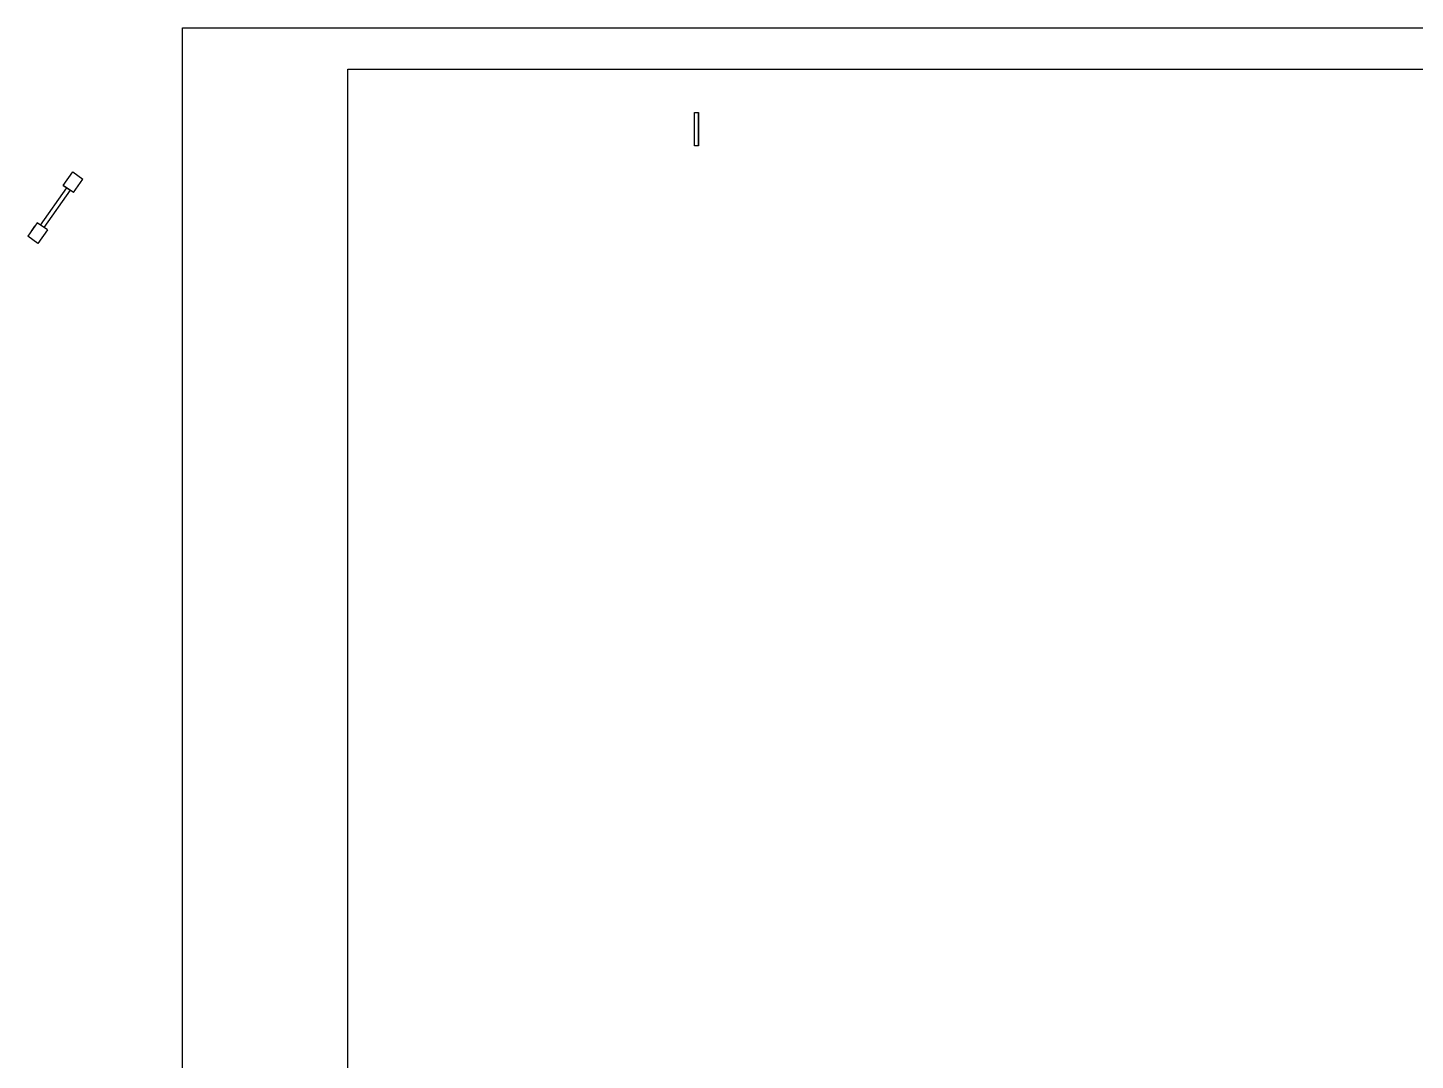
# Model space of a CAD drawing. Extents: x -19 to 297, y 0 to 420.
# Drawn here: x -18.7 to 149.2, y 295.1 to 420 of the extents above; entities that cross this region are included whole.
import ezdxf

# ---------------------------------------------------------------- set-up
doc = ezdxf.new("R2010")
doc.units = 0
doc.header["$MEASUREMENT"] = 0
doc.linetypes.add('K5LT_BASIC', pattern=[0])
doc.linetypes.add('K5LT_THIN', pattern=[0])
doc.layers.add('Системный слой', color=7, linetype='Continuous')

# ---------------------------------------------------------------- blocks, each defined once
blk = doc.blocks.new('*U')
at = {"layer": 'Системный слой', "color": 5, "linetype": 'K5LT_BASIC'}
for p, q in [((61.94, 405.73), (61.94, 409.73)), ((61.94, 409.73), (62.44, 409.73)), ((61.94, 405.73), (61.94, 409.73)), ((61.94, 409.73), (62.44, 409.73)), ((62.44, 409.73), (62.44, 405.73)), ((62.44, 409.73), (62.44, 405.73)), ((62.44, 405.73), (61.94, 405.73)), ((62.44, 405.73), (61.94, 405.73))]:
    blk.add_line(p, q, dxfattribs=at)
blk = doc.blocks.new('*S')
at = {"color": 7, "linetype": 'K5LT_THIN'}
for p, q in [((0, 0), (0, 420)), ((0, 420), (297, 420))]:
    blk.add_line(p, q, dxfattribs=at)
at = {"color": 5, "linetype": 'K5LT_BASIC'}
for p, q in [((20, 5), (20, 415)), ((20, 415), (292, 415))]:
    blk.add_line(p, q, dxfattribs=at)

msp = doc.modelspace()

# ---------------------------------------------------------------- linework, layer by layer
at = {"layer": 'Системный слой', "color": 5, "linetype": 'K5LT_BASIC'}
for p, q in [((62.44, 405.73), (62.44, 409.73)), ((62.44, 405.73), (62.44, 409.73)), ((62.44, 405.73), (62.44, 408.73)), ((62.44, 405.73), (62.44, 408.73)), ((-14.44, 400.92), (-13.3, 402.56)), ((-13.3, 402.56), (-12.07, 401.69)), ((-13.21, 400.06), (-12.07, 401.69)), ((-17.19, 396.12), (-14.03, 400.63)), ((-13.62, 400.34), (-16.78, 395.84)), ((-13.21, 400.06), (-14.44, 400.92)), ((-14.44, 400.92), (-13.62, 400.34)), ((-17.6, 396.41), (-18.74, 394.77)), ((-16.37, 395.55), (-17.6, 396.41)), ((-17.52, 393.91), (-18.74, 394.77)), ((-18.31, 395.39), (-17.88, 396)), ((-16.37, 395.55), (-17.52, 393.91))]:
    msp.add_line(p, q, dxfattribs=at)

# ---------------------------------------------------------------- block references
msp.add_blockref('*S', (0, 0))
at = {"layer": 'Системный слой'}
msp.add_blockref('*U', (0, 0), dxfattribs=at)
msp.add_blockref('*U', (0, 0), dxfattribs=at)
msp.add_blockref('*U', (0, 0), dxfattribs=at)
msp.add_blockref('*U', (0, 0), dxfattribs=at)
msp.add_blockref('*U', (0, 0), dxfattribs=at)
msp.add_blockref('*U', (0, 0), dxfattribs=at)
msp.add_blockref('*U', (0, 0), dxfattribs=at)
msp.add_blockref('*U', (0, 0), dxfattribs=at)
msp.add_blockref('*U', (0, 0), dxfattribs=at)
msp.add_blockref('*U', (0, 0), dxfattribs=at)
msp.add_blockref('*U', (0, 0), dxfattribs=at)
msp.add_blockref('*U', (0, 0), dxfattribs=at)
msp.add_blockref('*U', (0, 0), dxfattribs=at)
msp.add_blockref('*U', (0, 0), dxfattribs=at)
msp.add_blockref('*U', (0, 0), dxfattribs=at)
msp.add_blockref('*U', (0, 0), dxfattribs=at)
msp.add_blockref('*U', (0, 0), dxfattribs=at)
msp.add_blockref('*U', (0, 0), dxfattribs=at)
msp.add_blockref('*U', (0, 0), dxfattribs=at)
msp.add_blockref('*U', (0, 0), dxfattribs=at)
msp.add_blockref('*U', (0, 0), dxfattribs=at)
msp.add_blockref('*U', (0, 0), dxfattribs=at)
msp.add_blockref('*U', (0, 0), dxfattribs=at)
msp.add_blockref('*U', (0, 0), dxfattribs=at)
msp.add_blockref('*U', (0, 0), dxfattribs=at)
msp.add_blockref('*U', (0, 0), dxfattribs=at)
msp.add_blockref('*U', (0, 0), dxfattribs=at)
msp.add_blockref('*U', (0, 0), dxfattribs=at)
msp.add_blockref('*U', (0, 0), dxfattribs=at)
msp.add_blockref('*U', (0, 0), dxfattribs=at)
msp.add_blockref('*U', (0, 0), dxfattribs=at)
msp.add_blockref('*U', (0, 0), dxfattribs=at)
msp.add_blockref('*U', (0, 0), dxfattribs=at)
msp.add_blockref('*U', (0, 0), dxfattribs=at)
msp.add_blockref('*U', (0, 0), dxfattribs=at)
msp.add_blockref('*U', (0, 0), dxfattribs=at)
msp.add_blockref('*U', (0, 0), dxfattribs=at)
msp.add_blockref('*U', (0, 0), dxfattribs=at)
msp.add_blockref('*U', (0, 0), dxfattribs=at)
msp.add_blockref('*U', (0, 0), dxfattribs=at)
msp.add_blockref('*U', (0, 0), dxfattribs=at)
msp.add_blockref('*U', (0, 0), dxfattribs=at)
msp.add_blockref('*U', (0, 0), dxfattribs=at)
msp.add_blockref('*U', (0, 0), dxfattribs=at)
msp.add_blockref('*U', (0, 0), dxfattribs=at)
msp.add_blockref('*U', (0, 0), dxfattribs=at)
msp.add_blockref('*U', (0, 0), dxfattribs=at)
msp.add_blockref('*U', (0, 0), dxfattribs=at)
msp.add_blockref('*U', (0, 0), dxfattribs=at)
msp.add_blockref('*U', (0, 0), dxfattribs=at)
msp.add_blockref('*U', (0, 0), dxfattribs=at)
msp.add_blockref('*U', (0, 0), dxfattribs=at)
msp.add_blockref('*U', (0, 0), dxfattribs=at)
msp.add_blockref('*U', (0, 0), dxfattribs=at)
msp.add_blockref('*U', (0, 0), dxfattribs=at)
msp.add_blockref('*U', (0, 0), dxfattribs=at)
msp.add_blockref('*U', (0, 0), dxfattribs=at)
msp.add_blockref('*U', (0, 0), dxfattribs=at)
msp.add_blockref('*U', (0, 0), dxfattribs=at)
msp.add_blockref('*U', (0, 0), dxfattribs=at)
msp.add_blockref('*U', (0, 0), dxfattribs=at)
msp.add_blockref('*U', (0, 0), dxfattribs=at)
msp.add_blockref('*U', (0, 0), dxfattribs=at)
msp.add_blockref('*U', (0, 0), dxfattribs=at)
msp.add_blockref('*U', (0, 0), dxfattribs=at)
msp.add_blockref('*U', (0, 0), dxfattribs=at)
msp.add_blockref('*U', (0, 0), dxfattribs=at)
msp.add_blockref('*U', (0, 0), dxfattribs=at)
msp.add_blockref('*U', (0, 0), dxfattribs=at)
msp.add_blockref('*U', (0, 0), dxfattribs=at)
msp.add_blockref('*U', (0, 0), dxfattribs=at)
msp.add_blockref('*U', (0, 0), dxfattribs=at)
msp.add_blockref('*U', (0, 0), dxfattribs=at)
msp.add_blockref('*U', (0, 0), dxfattribs=at)
msp.add_blockref('*U', (0, 0), dxfattribs=at)
msp.add_blockref('*U', (0, 0), dxfattribs=at)
msp.add_blockref('*U', (0, 0), dxfattribs=at)
msp.add_blockref('*U', (0, 0), dxfattribs=at)
msp.add_blockref('*U', (0, 0), dxfattribs=at)
msp.add_blockref('*U', (0, 0), dxfattribs=at)
msp.add_blockref('*U', (0, 0), dxfattribs=at)
msp.add_blockref('*U', (0, 0), dxfattribs=at)
msp.add_blockref('*U', (0, 0), dxfattribs=at)
msp.add_blockref('*U', (0, 0), dxfattribs=at)
msp.add_blockref('*U', (0, 0), dxfattribs=at)
msp.add_blockref('*U', (0, 0), dxfattribs=at)
msp.add_blockref('*U', (0, 0), dxfattribs=at)
msp.add_blockref('*U', (0, 0), dxfattribs=at)
msp.add_blockref('*U', (0, 0), dxfattribs=at)
msp.add_blockref('*U', (0, 0), dxfattribs=at)
msp.add_blockref('*U', (0, 0), dxfattribs=at)
msp.add_blockref('*U', (0, 0), dxfattribs=at)
msp.add_blockref('*U', (0, 0), dxfattribs=at)
msp.add_blockref('*U', (0, 0), dxfattribs=at)
msp.add_blockref('*U', (0, 0), dxfattribs=at)
msp.add_blockref('*U', (0, 0), dxfattribs=at)
msp.add_blockref('*U', (0, 0), dxfattribs=at)
msp.add_blockref('*U', (0, 0), dxfattribs=at)
msp.add_blockref('*U', (0, 0), dxfattribs=at)
msp.add_blockref('*U', (0, 0), dxfattribs=at)
msp.add_blockref('*U', (0, 0), dxfattribs=at)
msp.add_blockref('*U', (0, 0), dxfattribs=at)
msp.add_blockref('*U', (0, 0), dxfattribs=at)
msp.add_blockref('*U', (0, 0), dxfattribs=at)
msp.add_blockref('*U', (0, 0), dxfattribs=at)
msp.add_blockref('*U', (0, 0), dxfattribs=at)
msp.add_blockref('*U', (0, 0), dxfattribs=at)
msp.add_blockref('*U', (0, 0), dxfattribs=at)
msp.add_blockref('*U', (0, 0), dxfattribs=at)
msp.add_blockref('*U', (0, 0), dxfattribs=at)
msp.add_blockref('*U', (0, 0), dxfattribs=at)
msp.add_blockref('*U', (0, 0), dxfattribs=at)
msp.add_blockref('*U', (0, 0), dxfattribs=at)
msp.add_blockref('*U', (0, 0), dxfattribs=at)
msp.add_blockref('*U', (0, 0), dxfattribs=at)
msp.add_blockref('*U', (0, 0), dxfattribs=at)
msp.add_blockref('*U', (0, 0), dxfattribs=at)
msp.add_blockref('*U', (0, 0), dxfattribs=at)
msp.add_blockref('*U', (0, 0), dxfattribs=at)
msp.add_blockref('*U', (0, 0), dxfattribs=at)
msp.add_blockref('*U', (0, 0), dxfattribs=at)
msp.add_blockref('*U', (0, 0), dxfattribs=at)
msp.add_blockref('*U', (0, 0), dxfattribs=at)
msp.add_blockref('*U', (0, 0), dxfattribs=at)
msp.add_blockref('*U', (0, 0), dxfattribs=at)
msp.add_blockref('*U', (0, 0), dxfattribs=at)
msp.add_blockref('*U', (0, 0), dxfattribs=at)
msp.add_blockref('*U', (0, 0), dxfattribs=at)
msp.add_blockref('*U', (0, 0), dxfattribs=at)
msp.add_blockref('*U', (0, 0), dxfattribs=at)
msp.add_blockref('*U', (0, 0), dxfattribs=at)
msp.add_blockref('*U', (0, 0), dxfattribs=at)
msp.add_blockref('*U', (0, 0), dxfattribs=at)
msp.add_blockref('*U', (0, 0), dxfattribs=at)
msp.add_blockref('*U', (0, 0), dxfattribs=at)
msp.add_blockref('*U', (0, 0), dxfattribs=at)
msp.add_blockref('*U', (0, 0), dxfattribs=at)
msp.add_blockref('*U', (0, 0), dxfattribs=at)
msp.add_blockref('*U', (0, 0), dxfattribs=at)
msp.add_blockref('*U', (0, 0), dxfattribs=at)
msp.add_blockref('*U', (0, 0), dxfattribs=at)
msp.add_blockref('*U', (0, 0), dxfattribs=at)
msp.add_blockref('*U', (0, 0), dxfattribs=at)
msp.add_blockref('*U', (0, 0), dxfattribs=at)
msp.add_blockref('*U', (0, 0), dxfattribs=at)
msp.add_blockref('*U', (0, 0), dxfattribs=at)
msp.add_blockref('*U', (0, 0), dxfattribs=at)
msp.add_blockref('*U', (0, 0), dxfattribs=at)
msp.add_blockref('*U', (0, 0), dxfattribs=at)
msp.add_blockref('*U', (0, 0), dxfattribs=at)
msp.add_blockref('*U', (0, 0), dxfattribs=at)
msp.add_blockref('*U', (0, 0), dxfattribs=at)
msp.add_blockref('*U', (0, 0), dxfattribs=at)
msp.add_blockref('*U', (0, 0), dxfattribs=at)
msp.add_blockref('*U', (0, 0), dxfattribs=at)
msp.add_blockref('*U', (0, 0), dxfattribs=at)
msp.add_blockref('*U', (0, 0), dxfattribs=at)
msp.add_blockref('*U', (0, 0), dxfattribs=at)
msp.add_blockref('*U', (0, 0), dxfattribs=at)
msp.add_blockref('*U', (0, 0), dxfattribs=at)
msp.add_blockref('*U', (0, 0), dxfattribs=at)
msp.add_blockref('*U', (0, 0), dxfattribs=at)
msp.add_blockref('*U', (0, 0), dxfattribs=at)
msp.add_blockref('*U', (0, 0), dxfattribs=at)
msp.add_blockref('*U', (0, 0), dxfattribs=at)
msp.add_blockref('*U', (0, 0), dxfattribs=at)
msp.add_blockref('*U', (0, 0), dxfattribs=at)
msp.add_blockref('*U', (0, 0), dxfattribs=at)
msp.add_blockref('*U', (0, 0), dxfattribs=at)
msp.add_blockref('*U', (0, 0), dxfattribs=at)
msp.add_blockref('*U', (0, 0), dxfattribs=at)
msp.add_blockref('*U', (0, 0), dxfattribs=at)
msp.add_blockref('*U', (0, 0), dxfattribs=at)
msp.add_blockref('*U', (0, 0), dxfattribs=at)
msp.add_blockref('*U', (0, 0), dxfattribs=at)
msp.add_blockref('*U', (0, 0), dxfattribs=at)
msp.add_blockref('*U', (0, 0), dxfattribs=at)
msp.add_blockref('*U', (0, 0), dxfattribs=at)
msp.add_blockref('*U', (0, 0), dxfattribs=at)
msp.add_blockref('*U', (0, 0), dxfattribs=at)
msp.add_blockref('*U', (0, 0), dxfattribs=at)
msp.add_blockref('*U', (0, 0), dxfattribs=at)
msp.add_blockref('*U', (0, 0), dxfattribs=at)
msp.add_blockref('*U', (0, 0), dxfattribs=at)
msp.add_blockref('*U', (0, 0), dxfattribs=at)
msp.add_blockref('*U', (0, 0), dxfattribs=at)
msp.add_blockref('*U', (0, 0), dxfattribs=at)
msp.add_blockref('*U', (0, 0), dxfattribs=at)
msp.add_blockref('*U', (0, 0), dxfattribs=at)
msp.add_blockref('*U', (0, 0), dxfattribs=at)
msp.add_blockref('*U', (0, 0), dxfattribs=at)
msp.add_blockref('*U', (0, 0), dxfattribs=at)
msp.add_blockref('*U', (0, 0), dxfattribs=at)
msp.add_blockref('*U', (0, 0), dxfattribs=at)
msp.add_blockref('*U', (0, 0), dxfattribs=at)
msp.add_blockref('*U', (0, 0), dxfattribs=at)
msp.add_blockref('*U', (0, 0), dxfattribs=at)
msp.add_blockref('*U', (0, 0), dxfattribs=at)
msp.add_blockref('*U', (0, 0), dxfattribs=at)
msp.add_blockref('*U', (0, 0), dxfattribs=at)
msp.add_blockref('*U', (0, 0), dxfattribs=at)
msp.add_blockref('*U', (0, 0), dxfattribs=at)
msp.add_blockref('*U', (0, 0), dxfattribs=at)
msp.add_blockref('*U', (0, 0), dxfattribs=at)
msp.add_blockref('*U', (0, 0), dxfattribs=at)
msp.add_blockref('*U', (0, 0), dxfattribs=at)
msp.add_blockref('*U', (0, 0), dxfattribs=at)
msp.add_blockref('*U', (0, 0), dxfattribs=at)
msp.add_blockref('*U', (0, 0), dxfattribs=at)
msp.add_blockref('*U', (0, 0), dxfattribs=at)
msp.add_blockref('*U', (0, 0), dxfattribs=at)
msp.add_blockref('*U', (0, 0), dxfattribs=at)
msp.add_blockref('*U', (0, 0), dxfattribs=at)
msp.add_blockref('*U', (0, 0), dxfattribs=at)
msp.add_blockref('*U', (0, 0), dxfattribs=at)
msp.add_blockref('*U', (0, 0), dxfattribs=at)
msp.add_blockref('*U', (0, 0), dxfattribs=at)
msp.add_blockref('*U', (0, 0), dxfattribs=at)
msp.add_blockref('*U', (0, 0), dxfattribs=at)
msp.add_blockref('*U', (0, 0), dxfattribs=at)
msp.add_blockref('*U', (0, 0), dxfattribs=at)
msp.add_blockref('*U', (0, 0), dxfattribs=at)
msp.add_blockref('*U', (0, 0), dxfattribs=at)
msp.add_blockref('*U', (0, 0), dxfattribs=at)
msp.add_blockref('*U', (0, 0), dxfattribs=at)
msp.add_blockref('*U', (0, 0), dxfattribs=at)
msp.add_blockref('*U', (0, 0), dxfattribs=at)
msp.add_blockref('*U', (0, 0), dxfattribs=at)
msp.add_blockref('*U', (0, 0), dxfattribs=at)
msp.add_blockref('*U', (0, 0), dxfattribs=at)
msp.add_blockref('*U', (0, 0), dxfattribs=at)
msp.add_blockref('*U', (0, 0), dxfattribs=at)
msp.add_blockref('*U', (0, 0), dxfattribs=at)
msp.add_blockref('*U', (0, 0), dxfattribs=at)
msp.add_blockref('*U', (0, 0), dxfattribs=at)
msp.add_blockref('*U', (0, 0), dxfattribs=at)
msp.add_blockref('*U', (0, 0), dxfattribs=at)
msp.add_blockref('*U', (0, 0), dxfattribs=at)
msp.add_blockref('*U', (0, 0), dxfattribs=at)
msp.add_blockref('*U', (0, 0), dxfattribs=at)
msp.add_blockref('*U', (0, 0), dxfattribs=at)
msp.add_blockref('*U', (0, 0), dxfattribs=at)
msp.add_blockref('*U', (0, 0), dxfattribs=at)
msp.add_blockref('*U', (0, 0), dxfattribs=at)
msp.add_blockref('*U', (0, 0), dxfattribs=at)
msp.add_blockref('*U', (0, 0), dxfattribs=at)
msp.add_blockref('*U', (0, 0), dxfattribs=at)
msp.add_blockref('*U', (0, 0), dxfattribs=at)
msp.add_blockref('*U', (0, 0), dxfattribs=at)
msp.add_blockref('*U', (0, 0), dxfattribs=at)
msp.add_blockref('*U', (0, 0), dxfattribs=at)
msp.add_blockref('*U', (0, 0), dxfattribs=at)
msp.add_blockref('*U', (0, 0), dxfattribs=at)
msp.add_blockref('*U', (0, 0), dxfattribs=at)
msp.add_blockref('*U', (0, 0), dxfattribs=at)
msp.add_blockref('*U', (0, 0), dxfattribs=at)
msp.add_blockref('*U', (0, 0), dxfattribs=at)
msp.add_blockref('*U', (0, 0), dxfattribs=at)
msp.add_blockref('*U', (0, 0), dxfattribs=at)
msp.add_blockref('*U', (0, 0), dxfattribs=at)
msp.add_blockref('*U', (0, 0), dxfattribs=at)
msp.add_blockref('*U', (0, 0), dxfattribs=at)
msp.add_blockref('*U', (0, 0), dxfattribs=at)
msp.add_blockref('*U', (0, 0), dxfattribs=at)
msp.add_blockref('*U', (0, 0), dxfattribs=at)
msp.add_blockref('*U', (0, 0), dxfattribs=at)
msp.add_blockref('*U', (0, 0), dxfattribs=at)
msp.add_blockref('*U', (0, 0), dxfattribs=at)
msp.add_blockref('*U', (0, 0), dxfattribs=at)
msp.add_blockref('*U', (0, 0), dxfattribs=at)
msp.add_blockref('*U', (0, 0), dxfattribs=at)
msp.add_blockref('*U', (0, 0), dxfattribs=at)
msp.add_blockref('*U', (0, 0), dxfattribs=at)
msp.add_blockref('*U', (0, 0), dxfattribs=at)
msp.add_blockref('*U', (0, 0), dxfattribs=at)
msp.add_blockref('*U', (0, 0), dxfattribs=at)
msp.add_blockref('*U', (0, 0), dxfattribs=at)
msp.add_blockref('*U', (0, 0), dxfattribs=at)
msp.add_blockref('*U', (0, 0), dxfattribs=at)
msp.add_blockref('*U', (0, 0), dxfattribs=at)
msp.add_blockref('*U', (0, 0), dxfattribs=at)
msp.add_blockref('*U', (0, 0), dxfattribs=at)
msp.add_blockref('*U', (0, 0), dxfattribs=at)
msp.add_blockref('*U', (0, 0), dxfattribs=at)
msp.add_blockref('*U', (0, 0), dxfattribs=at)
msp.add_blockref('*U', (0, 0), dxfattribs=at)
msp.add_blockref('*U', (0, 0), dxfattribs=at)
msp.add_blockref('*U', (0, 0), dxfattribs=at)
msp.add_blockref('*U', (0, 0), dxfattribs=at)
msp.add_blockref('*U', (0, 0), dxfattribs=at)
msp.add_blockref('*U', (0, 0), dxfattribs=at)
msp.add_blockref('*U', (0, 0), dxfattribs=at)
msp.add_blockref('*U', (0, 0), dxfattribs=at)
msp.add_blockref('*U', (0, 0), dxfattribs=at)
msp.add_blockref('*U', (0, 0), dxfattribs=at)
msp.add_blockref('*U', (0, 0), dxfattribs=at)
msp.add_blockref('*U', (0, 0), dxfattribs=at)
msp.add_blockref('*U', (0, 0), dxfattribs=at)
msp.add_blockref('*U', (0, 0), dxfattribs=at)
msp.add_blockref('*U', (0, 0), dxfattribs=at)
msp.add_blockref('*U', (0, 0), dxfattribs=at)
msp.add_blockref('*U', (0, 0), dxfattribs=at)
msp.add_blockref('*U', (0, 0), dxfattribs=at)
msp.add_blockref('*U', (0, 0), dxfattribs=at)
msp.add_blockref('*U', (0, 0), dxfattribs=at)
msp.add_blockref('*U', (0, 0), dxfattribs=at)
msp.add_blockref('*U', (0, 0), dxfattribs=at)
msp.add_blockref('*U', (0, 0), dxfattribs=at)
msp.add_blockref('*U', (0, 0), dxfattribs=at)
msp.add_blockref('*U', (0, 0), dxfattribs=at)
msp.add_blockref('*U', (0, 0), dxfattribs=at)
msp.add_blockref('*U', (0, 0), dxfattribs=at)
msp.add_blockref('*U', (0, 0), dxfattribs=at)
msp.add_blockref('*U', (0, 0), dxfattribs=at)
msp.add_blockref('*U', (0, 0), dxfattribs=at)
msp.add_blockref('*U', (0, 0), dxfattribs=at)
msp.add_blockref('*U', (0, 0), dxfattribs=at)
msp.add_blockref('*U', (0, 0), dxfattribs=at)
msp.add_blockref('*U', (0, 0), dxfattribs=at)
msp.add_blockref('*U', (0, 0), dxfattribs=at)
msp.add_blockref('*U', (0, 0), dxfattribs=at)
msp.add_blockref('*U', (0, 0), dxfattribs=at)
msp.add_blockref('*U', (0, 0), dxfattribs=at)
msp.add_blockref('*U', (0, 0), dxfattribs=at)
msp.add_blockref('*U', (0, 0), dxfattribs=at)
msp.add_blockref('*U', (0, 0), dxfattribs=at)
msp.add_blockref('*U', (0, 0), dxfattribs=at)
msp.add_blockref('*U', (0, 0), dxfattribs=at)
msp.add_blockref('*U', (0, 0), dxfattribs=at)
msp.add_blockref('*U', (0, 0), dxfattribs=at)
msp.add_blockref('*U', (0, 0), dxfattribs=at)
msp.add_blockref('*U', (0, 0), dxfattribs=at)
msp.add_blockref('*U', (0, 0), dxfattribs=at)
msp.add_blockref('*U', (0, 0), dxfattribs=at)
msp.add_blockref('*U', (0, 0), dxfattribs=at)
msp.add_blockref('*U', (0, 0), dxfattribs=at)
msp.add_blockref('*U', (0, 0), dxfattribs=at)
msp.add_blockref('*U', (0, 0), dxfattribs=at)
msp.add_blockref('*U', (0, 0), dxfattribs=at)
msp.add_blockref('*U', (0, 0), dxfattribs=at)
msp.add_blockref('*U', (0, 0), dxfattribs=at)
msp.add_blockref('*U', (0, 0), dxfattribs=at)
msp.add_blockref('*U', (0, 0), dxfattribs=at)
msp.add_blockref('*U', (0, 0), dxfattribs=at)
msp.add_blockref('*U', (0, 0), dxfattribs=at)
msp.add_blockref('*U', (0, 0), dxfattribs=at)
msp.add_blockref('*U', (0, 0), dxfattribs=at)
msp.add_blockref('*U', (0, 0), dxfattribs=at)
msp.add_blockref('*U', (0, 0), dxfattribs=at)
msp.add_blockref('*U', (0, 0), dxfattribs=at)
msp.add_blockref('*U', (0, 0), dxfattribs=at)
msp.add_blockref('*U', (0, 0), dxfattribs=at)
msp.add_blockref('*U', (0, 0), dxfattribs=at)
msp.add_blockref('*U', (0, 0), dxfattribs=at)
msp.add_blockref('*U', (0, 0), dxfattribs=at)
msp.add_blockref('*U', (0, 0), dxfattribs=at)
msp.add_blockref('*U', (0, 0), dxfattribs=at)
msp.add_blockref('*U', (0, 0), dxfattribs=at)
msp.add_blockref('*U', (0, 0), dxfattribs=at)
msp.add_blockref('*U', (0, 0), dxfattribs=at)
msp.add_blockref('*U', (0, 0), dxfattribs=at)
msp.add_blockref('*U', (0, 0), dxfattribs=at)
msp.add_blockref('*U', (0, 0), dxfattribs=at)
msp.add_blockref('*U', (0, 0), dxfattribs=at)
msp.add_blockref('*U', (0, 0), dxfattribs=at)
msp.add_blockref('*U', (0, 0), dxfattribs=at)
msp.add_blockref('*U', (0, 0), dxfattribs=at)
msp.add_blockref('*U', (0, 0), dxfattribs=at)
msp.add_blockref('*U', (0, 0), dxfattribs=at)
msp.add_blockref('*U', (0, 0), dxfattribs=at)
msp.add_blockref('*U', (0, 0), dxfattribs=at)
msp.add_blockref('*U', (0, 0), dxfattribs=at)
msp.add_blockref('*U', (0, 0), dxfattribs=at)
msp.add_blockref('*U', (0, 0), dxfattribs=at)
msp.add_blockref('*U', (0, 0), dxfattribs=at)
msp.add_blockref('*U', (0, 0), dxfattribs=at)
msp.add_blockref('*U', (0, 0), dxfattribs=at)
msp.add_blockref('*U', (0, 0), dxfattribs=at)
msp.add_blockref('*U', (0, 0), dxfattribs=at)
msp.add_blockref('*U', (0, 0), dxfattribs=at)
msp.add_blockref('*U', (0, 0), dxfattribs=at)
msp.add_blockref('*U', (0, 0), dxfattribs=at)
msp.add_blockref('*U', (0, 0), dxfattribs=at)
msp.add_blockref('*U', (0, 0), dxfattribs=at)
msp.add_blockref('*U', (0, 0), dxfattribs=at)
msp.add_blockref('*U', (0, 0), dxfattribs=at)
msp.add_blockref('*U', (0, 0), dxfattribs=at)
msp.add_blockref('*U', (0, 0), dxfattribs=at)
msp.add_blockref('*U', (0, 0), dxfattribs=at)
msp.add_blockref('*U', (0, 0), dxfattribs=at)
msp.add_blockref('*U', (0, 0), dxfattribs=at)
msp.add_blockref('*U', (0, 0), dxfattribs=at)
msp.add_blockref('*U', (0, 0), dxfattribs=at)
msp.add_blockref('*U', (0, 0), dxfattribs=at)
msp.add_blockref('*U', (0, 0), dxfattribs=at)
msp.add_blockref('*U', (0, 0), dxfattribs=at)
msp.add_blockref('*U', (0, 0), dxfattribs=at)
msp.add_blockref('*U', (0, 0), dxfattribs=at)
msp.add_blockref('*U', (0, 0), dxfattribs=at)
msp.add_blockref('*U', (0, 0), dxfattribs=at)
msp.add_blockref('*U', (0, 0), dxfattribs=at)
msp.add_blockref('*U', (0, 0), dxfattribs=at)
msp.add_blockref('*U', (0, 0), dxfattribs=at)
msp.add_blockref('*U', (0, 0), dxfattribs=at)
msp.add_blockref('*U', (0, 0), dxfattribs=at)
msp.add_blockref('*U', (0, 0), dxfattribs=at)
msp.add_blockref('*U', (0, 0), dxfattribs=at)
msp.add_blockref('*U', (0, 0), dxfattribs=at)
msp.add_blockref('*U', (0, 0), dxfattribs=at)
msp.add_blockref('*U', (0, 0), dxfattribs=at)
msp.add_blockref('*U', (0, 0), dxfattribs=at)
msp.add_blockref('*U', (0, 0), dxfattribs=at)
msp.add_blockref('*U', (0, 0), dxfattribs=at)
msp.add_blockref('*U', (0, 0), dxfattribs=at)
msp.add_blockref('*U', (0, 0), dxfattribs=at)
msp.add_blockref('*U', (0, 0), dxfattribs=at)
msp.add_blockref('*U', (0, 0), dxfattribs=at)
msp.add_blockref('*U', (0, 0), dxfattribs=at)
msp.add_blockref('*U', (0, 0), dxfattribs=at)
msp.add_blockref('*U', (0, 0), dxfattribs=at)
msp.add_blockref('*U', (0, 0), dxfattribs=at)
msp.add_blockref('*U', (0, 0), dxfattribs=at)
msp.add_blockref('*U', (0, 0), dxfattribs=at)
msp.add_blockref('*U', (0, 0), dxfattribs=at)
msp.add_blockref('*U', (0, 0), dxfattribs=at)
msp.add_blockref('*U', (0, 0), dxfattribs=at)
msp.add_blockref('*U', (0, 0), dxfattribs=at)
msp.add_blockref('*U', (0, 0), dxfattribs=at)
msp.add_blockref('*U', (0, 0), dxfattribs=at)
msp.add_blockref('*U', (0, 0), dxfattribs=at)
msp.add_blockref('*U', (0, 0), dxfattribs=at)
msp.add_blockref('*U', (0, 0), dxfattribs=at)
msp.add_blockref('*U', (0, 0), dxfattribs=at)
msp.add_blockref('*U', (0, 0), dxfattribs=at)
msp.add_blockref('*U', (0, 0), dxfattribs=at)
msp.add_blockref('*U', (0, 0), dxfattribs=at)
msp.add_blockref('*U', (0, 0), dxfattribs=at)
msp.add_blockref('*U', (0, 0), dxfattribs=at)
msp.add_blockref('*U', (0, 0), dxfattribs=at)
msp.add_blockref('*U', (0, 0), dxfattribs=at)
msp.add_blockref('*U', (0, 0), dxfattribs=at)
msp.add_blockref('*U', (0, 0), dxfattribs=at)
msp.add_blockref('*U', (0, 0), dxfattribs=at)
msp.add_blockref('*U', (0, 0), dxfattribs=at)
msp.add_blockref('*U', (0, 0), dxfattribs=at)
msp.add_blockref('*U', (0, 0), dxfattribs=at)
msp.add_blockref('*U', (0, 0), dxfattribs=at)
msp.add_blockref('*U', (0, 0), dxfattribs=at)
msp.add_blockref('*U', (0, 0), dxfattribs=at)
msp.add_blockref('*U', (0, 0), dxfattribs=at)

doc.saveas('drawing.dxf')
